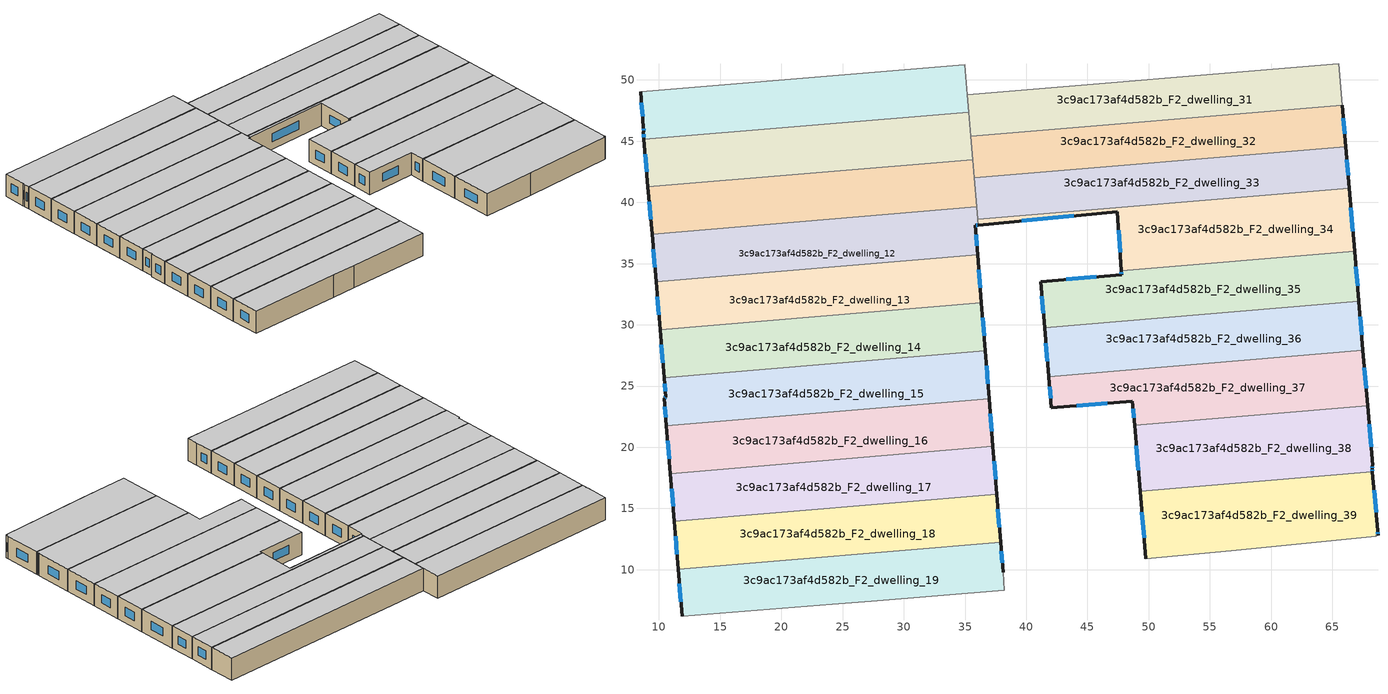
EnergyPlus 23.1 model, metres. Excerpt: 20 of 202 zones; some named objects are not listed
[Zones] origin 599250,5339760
3c9ac173af4d582b_F2_dwelling_10
 floor to 3c9ac173af4d582b_F1_dwelling_11 (EU_floor_Construction): 35.47,45.53 35.64,43.5 9.1,41.27 8.93,43.3 z6
 floor to 3c9ac173af4d582b_F1_dwelling_10 (EU_floor_Construction): 35.31,47.38 35.47,45.53 8.93,43.3 8.78,45.14 z6
 wall outside (EU_wall_Construction): 8.78,45.14 9.1,41.27 z6:9
 wall to 3c9ac173af4d582b_F2_dwelling_9 (EU_wall_Construction): 35.31,47.38 8.78,45.14 z6:9
 wall to 3c9ac173af4d582b_F2_dwelling_11 (EU_wall_Construction): 9.1,41.27 35.64,43.5 z6:9
 wall to 3c9ac173af4d582b_F2_dwelling_31 (EU_wall_Construction): 35.48,45.39 35.31,47.38 z6:9
 wall to 3c9ac173af4d582b_F2_dwelling_32 (EU_wall_Construction): 35.64,43.5 35.48,45.39 z6:9
 window (EU_Window_Construction): 8.88,43.93 9,42.49 z6.94:8.06
 ceiling to 3c9ac173af4d582b_F3_dwelling_10 (EU_floor_Construction): 35.64,43.5 35.31,47.38 8.78,45.14 9.1,41.27 z9
3c9ac173af4d582b_F2_dwelling_11
 floor to 3c9ac173af4d582b_F1_dwelling_12 (EU_floor_Construction): 35.78,41.84 35.96,39.63 9.43,37.4 9.24,39.61 z6
 floor to 3c9ac173af4d582b_F1_dwelling_11 (EU_floor_Construction): 35.64,43.5 35.78,41.84 9.24,39.61 9.1,41.27 z6
 wall outside (EU_wall_Construction): 9.1,41.27 9.43,37.4 z6:9
 wall to 3c9ac173af4d582b_F2_dwelling_12 (EU_wall_Construction): 9.43,37.4 35.96,39.63 z6:9
 wall to 3c9ac173af4d582b_F2_dwelling_33 (EU_wall_Construction): 35.96,39.63 35.76,42.01 z6:9
 wall to 3c9ac173af4d582b_F2_dwelling_32 (EU_wall_Construction): 35.76,42.01 35.64,43.5 z6:9
 window (EU_Window_Construction): 9.21,40.06 9.33,38.61 z6.94:8.06
 ceiling to 3c9ac173af4d582b_F3_dwelling_11 (EU_floor_Construction): 35.96,39.63 35.64,43.5 9.1,41.27 9.43,37.4 z9
3c9ac173af4d582b_F2_dwelling_12
 floor to 3c9ac173af4d582b_F1_dwelling_13 (EU_floor_Construction): 36.09,38.15 36.09,38.14 35.84,38.12 36.03,35.71 9.76,33.5 9.56,35.92 z6
 floor to 3c9ac173af4d582b_F1_dwelling_12 (EU_floor_Construction): 35.96,39.63 36.09,38.15 9.56,35.92 9.43,37.4 z6
 wall outside (EU_wall_Construction): 9.43,37.4 9.76,33.5 / 36.03,35.71 35.84,38.12 36.09,38.14 z6:9
 wall to 3c9ac173af4d582b_F2_dwelling_13 (EU_wall_Construction): 9.76,33.5 36.03,35.71 z6:9
 wall to 3c9ac173af4d582b_F2_dwelling_34 (EU_wall_Construction): 36.09,38.14 36.05,38.62 z6:9
 wall to 3c9ac173af4d582b_F2_dwelling_33 (EU_wall_Construction): 36.05,38.62 35.96,39.63 z6:9
 window (EU_Window_Construction): 9.53,36.18 9.66,34.72 / 35.92,38.13 36.01,38.13 / 35.97,36.46 35.9,37.36 z6.94:8.06
 ceiling to 3c9ac173af4d582b_F3_dwelling_12 (EU_floor_Construction): 36.03,35.71 35.84,38.12 36.09,38.14 35.96,39.63 9.43,37.4 9.76,33.5 z9
3c9ac173af4d582b_F2_dwelling_13
 floor to 3c9ac173af4d582b_F1_dwelling_14 (EU_floor_Construction): 36.14,34.41 36.34,31.79 10.09,29.59 9.87,32.2 z6
 floor to 3c9ac173af4d582b_F1_dwelling_13 (EU_floor_Construction): 36.03,35.71 36.14,34.41 9.87,32.2 9.76,33.5 z6
 wall outside (EU_wall_Construction): 36.34,31.79 36.03,35.71 / 9.76,33.5 10.09,29.59 z6:9
 wall to 3c9ac173af4d582b_F2_dwelling_14 (EU_wall_Construction): 10.09,29.59 36.34,31.79 z6:9
 window (EU_Window_Construction): 36.25,33.02 36.13,34.48 / 9.87,32.27 9.99,30.81 z6.94:8.06
 ceiling to 3c9ac173af4d582b_F3_dwelling_13 (EU_floor_Construction): 36.34,31.79 36.03,35.71 9.76,33.5 10.09,29.59 z9
3c9ac173af4d582b_F2_dwelling_14
 floor adiabatic (EU_floor_Construction): 36.43,30.67 36.66,27.88 10.43,25.67 10.19,28.47 z6
 floor to 3c9ac173af4d582b_F1_dwelling_14 (EU_floor_Construction): 36.34,31.79 36.43,30.67 10.19,28.47 10.09,29.59 z6
 wall outside (EU_wall_Construction): 36.66,27.88 36.34,31.79 / 10.09,29.59 10.43,25.67 z6:9
 wall to 3c9ac173af4d582b_F2_dwelling_15 (EU_wall_Construction): 10.43,25.67 36.66,27.88 z6:9
 window (EU_Window_Construction): 36.56,29.1 36.44,30.57 / 10.2,28.36 10.32,26.9 z6.94:8.06
 ceiling to 3c9ac173af4d582b_F3_dwelling_14 (EU_floor_Construction): 36.66,27.88 36.34,31.79 10.09,29.59 10.43,25.67 z9
3c9ac173af4d582b_F2_dwelling_15
 floor to 3c9ac173af4d582b_F1_dwelling_16 (EU_floor_Construction): 36.73,26.94 36.97,23.97 10.61,21.75 10.42,24.01 10.56,24.1 10.5,24.74 z6
 floor to 3c9ac173af4d582b_F1_dwelling_15 (EU_floor_Construction): 36.66,27.88 36.73,26.94 10.5,24.74 10.43,25.67 z6
 wall outside (EU_wall_Construction): 10.43,25.67 10.56,24.1 10.42,24.01 10.61,21.75 / 36.97,23.97 36.66,27.88 z6:9
 wall to 3c9ac173af4d582b_F2_dwelling_16 (EU_wall_Construction): 10.61,21.75 36.97,23.97 z6:9
 window (EU_Window_Construction): 10.52,24.07 10.46,24.04 / 10.47,25.18 10.52,24.59 / 36.87,25.19 36.76,26.65 / 10.48,23.3 10.55,22.46 z6.94:8.06
 ceiling to 3c9ac173af4d582b_F3_dwelling_15 (EU_floor_Construction): 36.97,23.97 36.66,27.88 10.43,25.67 10.56,24.1 10.42,24.01 10.61,21.75 z9
3c9ac173af4d582b_F2_dwelling_16
 floor adiabatic (EU_floor_Construction): 37.03,23.22 37.28,20.07 10.93,17.85 10.67,21.01 z6
 floor to 3c9ac173af4d582b_F1_dwelling_16 (EU_floor_Construction): 36.97,23.97 37.03,23.22 10.67,21.01 10.61,21.75 z6
 wall outside (EU_wall_Construction): 37.28,20.07 36.97,23.97 / 10.61,21.75 10.93,17.85 z6:9
 wall to 3c9ac173af4d582b_F2_dwelling_17 (EU_wall_Construction): 10.93,17.85 37.28,20.07 z6:9
 window (EU_Window_Construction): 37.19,21.29 37.07,22.74 / 10.71,20.53 10.83,19.07 z6.94:8.06
 ceiling to 3c9ac173af4d582b_F3_dwelling_16 (EU_floor_Construction): 37.28,20.07 36.97,23.97 10.61,21.75 10.93,17.85 z9
3c9ac173af4d582b_F2_dwelling_17
 floor to 3c9ac173af4d582b_F1_dwelling_18 (EU_floor_Construction): 37.33,19.51 37.6,16.16 11.25,13.95 10.98,17.29 z6
 floor adiabatic (EU_floor_Construction): 37.28,20.07 37.33,19.51 10.98,17.29 10.93,17.85 z6
 wall outside (EU_wall_Construction): 37.6,16.16 37.28,20.07 / 10.93,17.85 11.25,13.95 z6:9
 wall to 3c9ac173af4d582b_F2_dwelling_18 (EU_wall_Construction): 11.25,13.95 37.6,16.16 z6:9
 window (EU_Window_Construction): 37.5,17.39 37.38,18.84 / 11.03,16.63 11.15,15.17 z6.94:8.06
 ceiling to 3c9ac173af4d582b_F3_dwelling_17 (EU_floor_Construction): 37.6,16.16 37.28,20.07 10.93,17.85 11.25,13.95 z9
3c9ac173af4d582b_F2_dwelling_18
 floor adiabatic (EU_floor_Construction): 37.63,15.79 37.91,12.26 11.57,10.04 11.28,13.58 z6
 floor to 3c9ac173af4d582b_F1_dwelling_18 (EU_floor_Construction): 37.6,16.16 37.63,15.79 11.28,13.58 11.25,13.95 z6
 wall outside (EU_wall_Construction): 37.91,12.26 37.6,16.16 / 11.25,13.95 11.57,10.04 z6:9
 wall to 3c9ac173af4d582b_F2_dwelling_19 (EU_wall_Construction): 11.57,10.04 37.91,12.26 z6:9
 window (EU_Window_Construction): 37.81,13.48 37.69,14.94 / 11.35,12.72 11.47,11.27 z6.94:8.06
 ceiling to 3c9ac173af4d582b_F3_dwelling_18 (EU_floor_Construction): 37.91,12.26 37.6,16.16 11.25,13.95 11.57,10.04 z9
3c9ac173af4d582b_F2_dwelling_19
 floor to 3c9ac173af4d582b_F1_dwelling_20 (EU_floor_Construction): 37.92,12.07 38.1,9.8 38.22,8.3 27.34,7.44 24.16,7.17 11.89,6.19 11.59,9.86 z6
 floor adiabatic (EU_floor_Construction): 37.91,12.26 37.92,12.07 11.59,9.86 11.57,10.04 z6
 wall outside (EU_wall_Construction): 11.57,10.04 11.89,6.19 / 38.1,9.8 37.91,12.26 z6:9
 wall adiabatic (EU_wall_Construction): 11.89,6.19 24.16,7.17 27.34,7.44 38.22,8.3 38.1,9.8 z6:9
 window (EU_Window_Construction): 11.67,8.84 11.79,7.4 / 38.04,10.57 37.97,11.49 z6.94:8.06
 ceiling to 3c9ac173af4d582b_F3_dwelling_19 (EU_floor_Construction): 38.22,8.3 38.1,9.8 37.91,12.26 11.57,10.04 11.89,6.19 24.16,7.17 27.34,7.44 z9
3c9ac173af4d582b_F2_dwelling_31
 floor to 3c9ac173af4d582b_F1_dwelling_32 (EU_floor_Construction): 65.52,51.33 65.81,47.95 35.48,45.39 35.19,48.78 z6
 wall to 3c9ac173af4d582b_F2_dwelling_30 (EU_wall_Construction): 65.52,51.33 35.19,48.78 z6:9
 wall adiabatic (EU_wall_Construction): 65.81,47.95 65.52,51.33 z6:9
 wall to 3c9ac173af4d582b_F2_dwelling_32 (EU_wall_Construction): 35.48,45.39 65.81,47.95 z6:9
 wall to 3c9ac173af4d582b_F2_dwelling_9 (EU_wall_Construction): 35.19,48.78 35.31,47.38 z6:9
 ceiling to 3c9ac173af4d582b_F3_dwelling_31 (EU_floor_Construction): 65.81,47.95 65.52,51.33 35.19,48.78 35.48,45.39 z9
3c9ac173af4d582b_F2_dwelling_32
 floor to 3c9ac173af4d582b_F1_dwelling_33 (EU_floor_Construction): 65.81,47.95 66.1,44.56 35.76,42.01 35.48,45.39 z6
 wall outside (EU_wall_Construction): 66.1,44.56 65.81,47.95 z6:9
 wall to 3c9ac173af4d582b_F2_dwelling_33 (EU_wall_Construction): 35.76,42.01 66.1,44.56 z6:9
 window (EU_Window_Construction): 66.01,45.62 65.9,46.88 z6.94:8.06
 ceiling to 3c9ac173af4d582b_F3_dwelling_32 (EU_floor_Construction): 66.1,44.56 65.81,47.95 35.48,45.39 35.76,42.01 z9
3c9ac173af4d582b_F2_dwelling_33
 floor to 3c9ac173af4d582b_F1_dwelling_34 (EU_floor_Construction): 66.1,44.56 66.4,41.17 36.05,38.62 35.76,42.01 z6
 wall outside (EU_wall_Construction): 66.4,41.17 66.1,44.56 z6:9
 wall to 3c9ac173af4d582b_F2_dwelling_34 (EU_wall_Construction): 36.05,38.62 66.4,41.17 z6:9
 window (EU_Window_Construction): 66.3,42.23 66.2,43.49 z6.94:8.06
 ceiling to 3c9ac173af4d582b_F3_dwelling_33 (EU_floor_Construction): 66.4,41.17 66.1,44.56 35.76,42.01 36.05,38.62 z9
3c9ac173af4d582b_F2_dwelling_34
 floor to 3c9ac173af4d582b_F1_dwelling_35 (EU_floor_Construction): 66.4,41.17 66.83,36.01 47.76,34.41 47.44,39.23 36.09,38.14 36.05,38.62 z6
 wall outside (EU_wall_Construction): 36.09,38.14 47.44,39.23 47.76,34.41 / 66.83,36.01 66.4,41.17 z6:9
 wall to 3c9ac173af4d582b_F2_dwelling_35 (EU_wall_Construction): 47.76,34.41 66.83,36.01 z6:9
 window (EU_Window_Construction): 47.54,37.72 47.66,35.92 / 39.65,38.48 43.89,38.89 / 66.69,37.63 66.53,39.55 z6.94:8.06
 ceiling to 3c9ac173af4d582b_F3_dwelling_34 (EU_floor_Construction): 66.83,36.01 66.4,41.17 36.05,38.62 36.09,38.14 47.44,39.23 47.76,34.41 z9
3c9ac173af4d582b_F2_dwelling_35
 floor to 3c9ac173af4d582b_F1_dwelling_36 (EU_floor_Construction): 66.83,36.01 67.17,31.92 41.5,29.76 41.18,33.53 47.79,34.09 47.76,34.41 z6
 wall outside (EU_wall_Construction): 47.76,34.41 47.79,34.09 41.18,33.53 41.5,29.76 / 67.17,31.92 66.83,36.01 z6:9
 wall to 3c9ac173af4d582b_F2_dwelling_36 (EU_wall_Construction): 41.5,29.76 67.17,31.92 z6:9
 window (EU_Window_Construction): 45.72,33.91 43.25,33.7 / 47.77,34.31 47.78,34.19 / 67.07,33.2 66.94,34.73 / 41.28,32.35 41.4,30.94 z6.94:8.06
 ceiling to 3c9ac173af4d582b_F3_dwelling_35 (EU_floor_Construction): 67.17,31.92 66.83,36.01 47.76,34.41 47.79,34.09 41.18,33.53 41.5,29.76 z9
3c9ac173af4d582b_F2_dwelling_36
 floor to 3c9ac173af4d582b_F1_dwelling_37 (EU_floor_Construction): 67.17,31.92 67.51,27.92 41.84,25.76 41.5,29.76 z6
 wall outside (EU_wall_Construction): 67.51,27.92 67.17,31.92 / 41.5,29.76 41.84,25.76 z6:9
 wall to 3c9ac173af4d582b_F2_dwelling_37 (EU_wall_Construction): 41.84,25.76 67.51,27.92 z6:9
 window (EU_Window_Construction): 67.41,29.17 67.28,30.67 / 41.61,28.51 41.73,27.02 z6.94:8.06
 ceiling to 3c9ac173af4d582b_F3_dwelling_36 (EU_floor_Construction): 67.51,27.92 67.17,31.92 41.5,29.76 41.84,25.76 z9
3c9ac173af4d582b_F2_dwelling_37
 floor to 3c9ac173af4d582b_F1_dwelling_38 (EU_floor_Construction): 67.51,27.92 67.89,23.41 48.85,21.81 48.68,23.76 42.05,23.21 41.84,25.76 z6
 wall outside (EU_wall_Construction): 41.84,25.76 42.05,23.21 48.68,23.76 48.85,21.81 / 67.89,23.41 67.51,27.92 z6:9
 wall to 3c9ac173af4d582b_F2_dwelling_38 (EU_wall_Construction): 48.85,21.81 67.89,23.41 z6:9
 window (EU_Window_Construction): 44.13,23.38 46.6,23.59 / 41.91,24.96 41.99,24.01 / 67.77,24.82 67.63,26.51 / 48.73,23.15 48.79,22.42 z6.94:8.06
 ceiling to 3c9ac173af4d582b_F3_dwelling_37 (EU_floor_Construction): 67.89,23.41 67.51,27.92 41.84,25.76 42.05,23.21 48.68,23.76 48.85,21.81 z9
3c9ac173af4d582b_F2_dwelling_38
 floor to 3c9ac173af4d582b_F1_dwelling_39 (EU_floor_Construction): 67.89,23.41 68.3,18.52 68.25,18.51 68.26,18.25 68.29,18 49.31,16.41 48.85,21.81 z6
 wall outside (EU_wall_Construction): 68.29,18 68.26,18.25 68.25,18.51 68.3,18.52 67.89,23.41 / 48.85,21.81 49.31,16.41 z6:9
 wall to 3c9ac173af4d582b_F2_dwelling_39 (EU_wall_Construction): 49.31,16.41 68.29,18 z6:9
 window (EU_Window_Construction): 68.28,18.08 68.27,18.17 / 48.99,20.12 49.16,18.1 / 68.17,20.05 68.02,21.88 / 68.26,18.33 68.25,18.43 z6.94:8.06
 ceiling to 3c9ac173af4d582b_F3_dwelling_38 (EU_floor_Construction): 68.29,18 68.26,18.25 68.25,18.51 68.3,18.52 67.89,23.41 48.85,21.81 49.31,16.41 z9
3c9ac173af4d582b_F2_dwelling_39
 floor to 3c9ac173af4d582b_F1_dwelling_40 (EU_floor_Construction): 68.29,18 68.71,13.18 68.74,12.82 68.57,12.81 68.58,12.71 56.73,11.53 49.78,10.88 49.31,16.41 z6
 wall outside (EU_wall_Construction): 49.31,16.41 49.78,10.88 / 68.74,12.82 68.71,13.18 68.29,18 z6:9
 wall adiabatic (EU_wall_Construction): 49.78,10.88 56.73,11.53 68.58,12.71 68.57,12.81 68.74,12.82 z6:9
 window (EU_Window_Construction): 49.46,14.68 49.63,12.61 / 68.58,14.69 68.42,16.49 / 68.73,12.94 68.72,13.07 z6.94:8.06
 ceiling to 3c9ac173af4d582b_F3_dwelling_39 (EU_floor_Construction): 68.58,12.71 68.57,12.81 68.74,12.82 68.71,13.18 68.29,18 49.31,16.41 49.78,10.88 56.73,11.53 z9
3c9ac173af4d582b_F2_dwelling_9
 floor to 3c9ac173af4d582b_F1_dwelling_10 (EU_floor_Construction): 35.16,49.22 35.31,47.38 8.78,45.14 8.72,45.76 8.76,45.76 8.73,46.15 8.66,47 z6
 floor to 3c9ac173af4d582b_F1_dwelling_9 (EU_floor_Construction): 34.99,51.26 35.16,49.22 8.66,47 8.49,49.03 z6
 wall outside (EU_wall_Construction): 8.49,49.03 8.73,46.15 8.76,45.76 8.72,45.76 8.78,45.14 z6:9
 wall to 3c9ac173af4d582b_F2_dwelling_8 (EU_wall_Construction): 34.99,51.26 8.49,49.03 z6:9
 wall to 3c9ac173af4d582b_F2_dwelling_30 (EU_wall_Construction): 35.19,48.78 34.99,51.26 z6:9
 window (EU_Window_Construction): 8.74,45.57 8.76,45.34 / 8.74,46.03 8.75,45.89 / 8.57,48.13 8.66,47.05 z6.94:8.06
 ceiling to 3c9ac173af4d582b_F3_dwelling_9 (EU_floor_Construction): 35.31,47.38 34.99,51.26 8.49,49.03 8.73,46.15 8.76,45.76 8.72,45.76 8.78,45.14 z9
[Building]
EU S2 Campaign: North Axis=0; Terrain=City; Solar Distribution=FullExterior
[Site:Location]
Vienna: Latitude=48; Longitude=16.5; Time Zone=1; Elevation=183
[SizingPeriod:WeatherFileDays]
AnnualSizingPeriod: Begin Month=1; Begin Day of Month=1; End Month=12; End Day of Month=31; Day of Week for Start Day=Monday; Use Weather File Daylight Saving Period=No; Use Weather File Rain and Snow Indicators=No
[MATERIAL]
EU_InternalMass_Material: Roughness=MediumRough; Thickness=0.1; Conductivity=1; Density=1800; Specific Heat=900; Thermal Absorptance=0.9; Solar Absorptance=0.7; Visible Absorptance=0.7
[MATERIAL:NOMASS] Roughness=MediumRough; Thermal Absorptance=0.9; Solar Absorptance=0.7; Visible Absorptance=0.7
Name | Thermal Resistance
EU_wall_NoMass | 0.914258
EU_floor_NoMass | 1.09711
[WINDOWMATERIAL:SIMPLEGLAZINGSYSTEM]
EU_Window_SimpleGlazing: UFactor=2.09642; Solar Heat Gain Coefficient=0.65; Visible Transmittance=0.65
[CONSTRUCTION]
EU_wall_Construction: EU_wall_NoMass
EU_floor_Construction: EU_floor_NoMass
EU_Window_Construction: EU_Window_SimpleGlazing
EU_InternalMass_Construction: EU_InternalMass_Material
[ZONE] Type=1; Multiplier=1; Ceiling Height=autocalculate; Floor Area=autocalculate; Part of Total Floor Area=Yes
Name | Volume
3c9ac173af4d582b_F2_dwelling_10 | 310.553
3c9ac173af4d582b_F2_dwelling_11; 3c9ac173af4d582b_F2_dwelling_34 | 310.566
3c9ac173af4d582b_F2_dwelling_12 | 310.526
3c9ac173af4d582b_F2_dwelling_13 | 310.565
3c9ac173af4d582b_F2_dwelling_14 | 310.547
3c9ac173af4d582b_F2_dwelling_15 | 310.612
3c9ac173af4d582b_F2_dwelling_16 | 310.537
3c9ac173af4d582b_F2_dwelling_17 | 310.588
3c9ac173af4d582b_F2_dwelling_18 | 310.561
3c9ac173af4d582b_F2_dwelling_19; 3c9ac173af4d582b_F2_dwelling_32 | 310.548
3c9ac173af4d582b_F2_dwelling_31 | 310.523
3c9ac173af4d582b_F2_dwelling_33 | 310.611
3c9ac173af4d582b_F2_dwelling_35 | 310.544
3c9ac173af4d582b_F2_dwelling_36 | 310.564
3c9ac173af4d582b_F2_dwelling_37 | 310.598
3c9ac173af4d582b_F2_dwelling_38 | 310.577
3c9ac173af4d582b_F2_dwelling_39 | 310.563
3c9ac173af4d582b_F2_dwelling_9 | 310.621
[INTERNALMASS] Construction=EU_InternalMass_Construction
Name | Zone or ZoneList | Surface Area
3c9ac173af4d582b_F2_dwelling_9_EU_InternalMass | 3c9ac173af4d582b_F2_dwelling_9 | 103.54
3c9ac173af4d582b_F2_dwelling_10_EU_InternalMass | 3c9ac173af4d582b_F2_dwelling_10 | 103.518
3c9ac173af4d582b_F2_dwelling_11_EU_InternalMass | 3c9ac173af4d582b_F2_dwelling_11 | 103.522
3c9ac173af4d582b_F2_dwelling_12_EU_InternalMass | 3c9ac173af4d582b_F2_dwelling_12 | 103.508
3c9ac173af4d582b_F2_dwelling_13_EU_InternalMass | 3c9ac173af4d582b_F2_dwelling_13 | 103.522
3c9ac173af4d582b_F2_dwelling_14_EU_InternalMass | 3c9ac173af4d582b_F2_dwelling_14 | 103.516
3c9ac173af4d582b_F2_dwelling_15_EU_InternalMass | 3c9ac173af4d582b_F2_dwelling_15 | 103.537
3c9ac173af4d582b_F2_dwelling_16_EU_InternalMass | 3c9ac173af4d582b_F2_dwelling_16 | 103.512
3c9ac173af4d582b_F2_dwelling_17_EU_InternalMass | 3c9ac173af4d582b_F2_dwelling_17 | 103.529
3c9ac173af4d582b_F2_dwelling_18_EU_InternalMass | 3c9ac173af4d582b_F2_dwelling_18 | 103.52
3c9ac173af4d582b_F2_dwelling_19_EU_InternalMass | 3c9ac173af4d582b_F2_dwelling_19 | 103.516
3c9ac173af4d582b_F2_dwelling_31_EU_InternalMass | 3c9ac173af4d582b_F2_dwelling_31 | 103.508
3c9ac173af4d582b_F2_dwelling_32_EU_InternalMass | 3c9ac173af4d582b_F2_dwelling_32 | 103.516
3c9ac173af4d582b_F2_dwelling_33_EU_InternalMass | 3c9ac173af4d582b_F2_dwelling_33 | 103.537
3c9ac173af4d582b_F2_dwelling_34_EU_InternalMass | 3c9ac173af4d582b_F2_dwelling_34 | 103.522
3c9ac173af4d582b_F2_dwelling_35_EU_InternalMass | 3c9ac173af4d582b_F2_dwelling_35 | 103.514
3c9ac173af4d582b_F2_dwelling_36_EU_InternalMass | 3c9ac173af4d582b_F2_dwelling_36 | 103.521
3c9ac173af4d582b_F2_dwelling_37_EU_InternalMass | 3c9ac173af4d582b_F2_dwelling_37 | 103.533
3c9ac173af4d582b_F2_dwelling_38_EU_InternalMass | 3c9ac173af4d582b_F2_dwelling_38 | 103.526
3c9ac173af4d582b_F2_dwelling_39_EU_InternalMass | 3c9ac173af4d582b_F2_dwelling_39 | 103.521
[OTHEREQUIPMENT] Fuel Type=Electricity; Design Level Calculation Method=Watts/Area; Power per Zone Floor Area=1; Fraction Latent=0; Fraction Radiant=0; Fraction Lost=0; Carbon Dioxide Generation Rate=0; EndUse Subcategory=EU_Step8_InternalGains
Name | Zone or ZoneList or Space or SpaceList | Schedule
EU_Step8_InternalGain_3c9ac173af4d582b_F2_dwelling_9_f000 | 3c9ac173af4d582b_F2_dwelling_9 | EU_Step8_GainSchedule_3c9ac173af4d582b_F2_dwelling_9_f000
EU_Step8_InternalGain_3c9ac173af4d582b_F2_dwelling_10_f000 | 3c9ac173af4d582b_F2_dwelling_10 | EU_Step8_GainSchedule_3c9ac173af4d582b_F2_dwelling_10_f000
EU_Step8_InternalGain_3c9ac173af4d582b_F2_dwelling_11_f000 | 3c9ac173af4d582b_F2_dwelling_11 | EU_Step8_GainSchedule_3c9ac173af4d582b_F2_dwelling_11_f000
EU_Step8_InternalGain_3c9ac173af4d582b_F2_dwelling_12_f000 | 3c9ac173af4d582b_F2_dwelling_12 | EU_Step8_GainSchedule_3c9ac173af4d582b_F2_dwelling_12_f000
EU_Step8_InternalGain_3c9ac173af4d582b_F2_dwelling_13_f000 | 3c9ac173af4d582b_F2_dwelling_13 | EU_Step8_GainSchedule_3c9ac173af4d582b_F2_dwelling_13_f000
EU_Step8_InternalGain_3c9ac173af4d582b_F2_dwelling_14_f000 | 3c9ac173af4d582b_F2_dwelling_14 | EU_Step8_GainSchedule_3c9ac173af4d582b_F2_dwelling_14_f000
EU_Step8_InternalGain_3c9ac173af4d582b_F2_dwelling_15_f000 | 3c9ac173af4d582b_F2_dwelling_15 | EU_Step8_GainSchedule_3c9ac173af4d582b_F2_dwelling_15_f000
EU_Step8_InternalGain_3c9ac173af4d582b_F2_dwelling_16_f000 | 3c9ac173af4d582b_F2_dwelling_16 | EU_Step8_GainSchedule_3c9ac173af4d582b_F2_dwelling_16_f000
EU_Step8_InternalGain_3c9ac173af4d582b_F2_dwelling_17_f000 | 3c9ac173af4d582b_F2_dwelling_17 | EU_Step8_GainSchedule_3c9ac173af4d582b_F2_dwelling_17_f000
EU_Step8_InternalGain_3c9ac173af4d582b_F2_dwelling_18_f000 | 3c9ac173af4d582b_F2_dwelling_18 | EU_Step8_GainSchedule_3c9ac173af4d582b_F2_dwelling_18_f000
EU_Step8_InternalGain_3c9ac173af4d582b_F2_dwelling_19_f000 | 3c9ac173af4d582b_F2_dwelling_19 | EU_Step8_GainSchedule_3c9ac173af4d582b_F2_dwelling_19_f000
EU_Step8_InternalGain_3c9ac173af4d582b_F2_dwelling_31_f000 | 3c9ac173af4d582b_F2_dwelling_31 | EU_Step8_GainSchedule_3c9ac173af4d582b_F2_dwelling_31_f000
EU_Step8_InternalGain_3c9ac173af4d582b_F2_dwelling_32_f000 | 3c9ac173af4d582b_F2_dwelling_32 | EU_Step8_GainSchedule_3c9ac173af4d582b_F2_dwelling_32_f000
EU_Step8_InternalGain_3c9ac173af4d582b_F2_dwelling_33_f000 | 3c9ac173af4d582b_F2_dwelling_33 | EU_Step8_GainSchedule_3c9ac173af4d582b_F2_dwelling_33_f000
EU_Step8_InternalGain_3c9ac173af4d582b_F2_dwelling_34_f000 | 3c9ac173af4d582b_F2_dwelling_34 | EU_Step8_GainSchedule_3c9ac173af4d582b_F2_dwelling_34_f000
EU_Step8_InternalGain_3c9ac173af4d582b_F2_dwelling_35_f000 | 3c9ac173af4d582b_F2_dwelling_35 | EU_Step8_GainSchedule_3c9ac173af4d582b_F2_dwelling_35_f000
EU_Step8_InternalGain_3c9ac173af4d582b_F2_dwelling_36_f000 | 3c9ac173af4d582b_F2_dwelling_36 | EU_Step8_GainSchedule_3c9ac173af4d582b_F2_dwelling_36_f000
EU_Step8_InternalGain_3c9ac173af4d582b_F2_dwelling_37_f000 | 3c9ac173af4d582b_F2_dwelling_37 | EU_Step8_GainSchedule_3c9ac173af4d582b_F2_dwelling_37_f000
EU_Step8_InternalGain_3c9ac173af4d582b_F2_dwelling_38_f000 | 3c9ac173af4d582b_F2_dwelling_38 | EU_Step8_GainSchedule_3c9ac173af4d582b_F2_dwelling_38_f000
EU_Step8_InternalGain_3c9ac173af4d582b_F2_dwelling_39_f000 | 3c9ac173af4d582b_F2_dwelling_39 | EU_Step8_GainSchedule_3c9ac173af4d582b_F2_dwelling_39_f000
[ZONEVENTILATION:DESIGNFLOWRATE] Schedule=EU_AlwaysOn; Design Flow Rate Calculation Method=AirChanges/Hour; Air Changes per Hour=0.546891; Ventilation Type=Natural; Fan Pressure Rise=0; Fan Total Efficiency=1; Constant Term Coefficient=1; Temperature Term Coefficient=0; Velocity Term Coefficient=0; Velocity Squared Term Coefficient=0; Minimum Indoor Temperature=-100; Maximum Indoor Temperature=100; Delta Temperature=-100; Minimum Outdoor Temperature=-100; Maximum Outdoor Temperature=100; Maximum Wind Speed=40
Name | Zone or ZoneList or Space or SpaceList
EU_ConstantAir_3c9ac173af4d582b_F2_dwelling_9 | 3c9ac173af4d582b_F2_dwelling_9
EU_ConstantAir_3c9ac173af4d582b_F2_dwelling_10 | 3c9ac173af4d582b_F2_dwelling_10
EU_ConstantAir_3c9ac173af4d582b_F2_dwelling_11 | 3c9ac173af4d582b_F2_dwelling_11
EU_ConstantAir_3c9ac173af4d582b_F2_dwelling_12 | 3c9ac173af4d582b_F2_dwelling_12
EU_ConstantAir_3c9ac173af4d582b_F2_dwelling_13 | 3c9ac173af4d582b_F2_dwelling_13
EU_ConstantAir_3c9ac173af4d582b_F2_dwelling_14 | 3c9ac173af4d582b_F2_dwelling_14
EU_ConstantAir_3c9ac173af4d582b_F2_dwelling_15 | 3c9ac173af4d582b_F2_dwelling_15
EU_ConstantAir_3c9ac173af4d582b_F2_dwelling_16 | 3c9ac173af4d582b_F2_dwelling_16
EU_ConstantAir_3c9ac173af4d582b_F2_dwelling_17 | 3c9ac173af4d582b_F2_dwelling_17
EU_ConstantAir_3c9ac173af4d582b_F2_dwelling_18 | 3c9ac173af4d582b_F2_dwelling_18
EU_ConstantAir_3c9ac173af4d582b_F2_dwelling_19 | 3c9ac173af4d582b_F2_dwelling_19
EU_ConstantAir_3c9ac173af4d582b_F2_dwelling_31 | 3c9ac173af4d582b_F2_dwelling_31
EU_ConstantAir_3c9ac173af4d582b_F2_dwelling_32 | 3c9ac173af4d582b_F2_dwelling_32
EU_ConstantAir_3c9ac173af4d582b_F2_dwelling_33 | 3c9ac173af4d582b_F2_dwelling_33
EU_ConstantAir_3c9ac173af4d582b_F2_dwelling_34 | 3c9ac173af4d582b_F2_dwelling_34
EU_ConstantAir_3c9ac173af4d582b_F2_dwelling_35 | 3c9ac173af4d582b_F2_dwelling_35
EU_ConstantAir_3c9ac173af4d582b_F2_dwelling_36 | 3c9ac173af4d582b_F2_dwelling_36
EU_ConstantAir_3c9ac173af4d582b_F2_dwelling_37 | 3c9ac173af4d582b_F2_dwelling_37
EU_ConstantAir_3c9ac173af4d582b_F2_dwelling_38 | 3c9ac173af4d582b_F2_dwelling_38
EU_ConstantAir_3c9ac173af4d582b_F2_dwelling_39 | 3c9ac173af4d582b_F2_dwelling_39
[HVACTEMPLATE:ZONE:IDEALLOADSAIRSYSTEM] System Availability Schedule=EU_AlwaysOn; Maximum Heating Supply Air Temperature=50; Minimum Cooling Supply Air Temperature=13; Maximum Heating Supply Air Humidity Ratio=0.0156; Minimum Cooling Supply Air Humidity Ratio=0.0077; Heating Limit=NoLimit; Cooling Limit=NoLimit; Heating Availability Schedule=EU_AlwaysOn; Cooling Availability Schedule=EU_CoolingOff; Dehumidification Control Type=ConstantSensibleHeatRatio; Cooling Sensible Heat Ratio=0.7; Dehumidification Setpoint=60; Humidification Control Type=None; Humidification Setpoint=30; Outdoor Air Method=None; Outdoor Air Flow Rate per Person=0.00944; Outdoor Air Flow Rate per Zone Floor Area=0; Outdoor Air Flow Rate per Zone=0; Demand Controlled Ventilation Type=None; Outdoor Air Economizer Type=NoEconomizer; Heat Recovery Type=None; Sensible Heat Recovery Effectiveness=0.7; Latent Heat Recovery Effectiveness=0.65
Name | Template Thermostat
3c9ac173af4d582b_F2_dwelling_9 | EU_HeatOnly_3c9ac173af4d582b_F2_dwelling_9
3c9ac173af4d582b_F2_dwelling_10 | EU_HeatOnly_3c9ac173af4d582b_F2_dwelling_10
3c9ac173af4d582b_F2_dwelling_11 | EU_HeatOnly_3c9ac173af4d582b_F2_dwelling_11
3c9ac173af4d582b_F2_dwelling_12 | EU_HeatOnly_3c9ac173af4d582b_F2_dwelling_12
3c9ac173af4d582b_F2_dwelling_13 | EU_HeatOnly_3c9ac173af4d582b_F2_dwelling_13
3c9ac173af4d582b_F2_dwelling_14 | EU_HeatOnly_3c9ac173af4d582b_F2_dwelling_14
3c9ac173af4d582b_F2_dwelling_15 | EU_HeatOnly_3c9ac173af4d582b_F2_dwelling_15
3c9ac173af4d582b_F2_dwelling_16 | EU_HeatOnly_3c9ac173af4d582b_F2_dwelling_16
3c9ac173af4d582b_F2_dwelling_17 | EU_HeatOnly_3c9ac173af4d582b_F2_dwelling_17
3c9ac173af4d582b_F2_dwelling_18 | EU_HeatOnly_3c9ac173af4d582b_F2_dwelling_18
3c9ac173af4d582b_F2_dwelling_19 | EU_HeatOnly_3c9ac173af4d582b_F2_dwelling_19
3c9ac173af4d582b_F2_dwelling_31 | EU_HeatOnly_3c9ac173af4d582b_F2_dwelling_31
3c9ac173af4d582b_F2_dwelling_32 | EU_HeatOnly_3c9ac173af4d582b_F2_dwelling_32
3c9ac173af4d582b_F2_dwelling_33 | EU_HeatOnly_3c9ac173af4d582b_F2_dwelling_33
3c9ac173af4d582b_F2_dwelling_34 | EU_HeatOnly_3c9ac173af4d582b_F2_dwelling_34
3c9ac173af4d582b_F2_dwelling_35 | EU_HeatOnly_3c9ac173af4d582b_F2_dwelling_35
3c9ac173af4d582b_F2_dwelling_36 | EU_HeatOnly_3c9ac173af4d582b_F2_dwelling_36
3c9ac173af4d582b_F2_dwelling_37 | EU_HeatOnly_3c9ac173af4d582b_F2_dwelling_37
3c9ac173af4d582b_F2_dwelling_38 | EU_HeatOnly_3c9ac173af4d582b_F2_dwelling_38
3c9ac173af4d582b_F2_dwelling_39 | EU_HeatOnly_3c9ac173af4d582b_F2_dwelling_39
[SIZING:ZONE] Zone Cooling Design Supply Air Temperature Input Method=SupplyAirTemperature; Zone Cooling Design Supply Air Temperature=13; Zone Heating Design Supply Air Temperature Input Method=SupplyAirTemperature; Zone Heating Design Supply Air Temperature=50; Zone Cooling Design Supply Air Humidity Ratio=0.008; Zone Heating Design Supply Air Humidity Ratio=0.008; Cooling Design Air Flow Method=DesignDay; Cooling Design Air Flow Rate=0; Cooling Minimum Air Flow per Zone Floor Area=0.000762; Cooling Minimum Air Flow=0; Cooling Minimum Air Flow Fraction=0.2; Heating Design Air Flow Method=DesignDay; Heating Design Air Flow Rate=0; Heating Maximum Air Flow per Zone Floor Area=0.002032; Heating Maximum Air Flow=0.141576; Heating Maximum Air Flow Fraction=0.3; Account for Dedicated Outdoor Air System=No; Dedicated Outdoor Air System Control Strategy=NeutralSupplyAir; Dedicated Outdoor Air Low Setpoint Temperature for Design=autosize; Dedicated Outdoor Air High Setpoint Temperature for Design=autosize; Zone Load Sizing Method=Sensible Load Only No Latent Load; Zone Latent Cooling Design Supply Air Humidity Ratio Input Method=HumidityRatioDifference; Zone Cooling Design Supply Air Humidity Ratio Difference=0.005; Zone Latent Heating Design Supply Air Humidity Ratio Input Method=HumidityRatioDifference; Zone Humidification Design Supply Air Humidity Ratio Difference=0.005
3c9ac173af4d582b_F2_dwelling_9; 3c9ac173af4d582b_F2_dwelling_10; 3c9ac173af4d582b_F2_dwelling_11; 3c9ac173af4d582b_F2_dwelling_12; 3c9ac173af4d582b_F2_dwelling_13; 3c9ac173af4d582b_F2_dwelling_14; 3c9ac173af4d582b_F2_dwelling_15; 3c9ac173af4d582b_F2_dwelling_16; 3c9ac173af4d582b_F2_dwelling_17; 3c9ac173af4d582b_F2_dwelling_18; 3c9ac173af4d582b_F2_dwelling_19; 3c9ac173af4d582b_F2_dwelling_31; 3c9ac173af4d582b_F2_dwelling_32; 3c9ac173af4d582b_F2_dwelling_33; 3c9ac173af4d582b_F2_dwelling_34; 3c9ac173af4d582b_F2_dwelling_35; 3c9ac173af4d582b_F2_dwelling_36; 3c9ac173af4d582b_F2_dwelling_37; 3c9ac173af4d582b_F2_dwelling_38; 3c9ac173af4d582b_F2_dwelling_39
[SCHEDULE:CONSTANT]
Name | Hourly Value
EU_AlwaysOn | 1
EU_CoolingOff | 0
[SCHEDULE:FILE] Column Number=1; Rows to Skip at Top=0; Number of Hours of Data=8760; Column Separator=Comma; Interpolate to Timestep=No; Minutes per Item=60; Adjust Schedule for Daylight Savings=Yes
Name | File
EU_Step8_GainSchedule_3c9ac173af4d582b_F2_dwelling_9_f000 | ../../schedules/3c9ac173af4d582b/3c9ac173af4d582b_F2_dwelling_9_f000_gain.csv
EU_Step8_GainSchedule_3c9ac173af4d582b_F2_dwelling_10_f000 | ../../schedules/3c9ac173af4d582b/3c9ac173af4d582b_F2_dwelling_10_f000_gain.csv
EU_Step8_GainSchedule_3c9ac173af4d582b_F2_dwelling_11_f000 | ../../schedules/3c9ac173af4d582b/3c9ac173af4d582b_F2_dwelling_11_f000_gain.csv
EU_Step8_GainSchedule_3c9ac173af4d582b_F2_dwelling_12_f000 | ../../schedules/3c9ac173af4d582b/3c9ac173af4d582b_F2_dwelling_12_f000_gain.csv
EU_Step8_GainSchedule_3c9ac173af4d582b_F2_dwelling_13_f000 | ../../schedules/3c9ac173af4d582b/3c9ac173af4d582b_F2_dwelling_13_f000_gain.csv
EU_Step8_GainSchedule_3c9ac173af4d582b_F2_dwelling_14_f000 | ../../schedules/3c9ac173af4d582b/3c9ac173af4d582b_F2_dwelling_14_f000_gain.csv
EU_Step8_GainSchedule_3c9ac173af4d582b_F2_dwelling_15_f000 | ../../schedules/3c9ac173af4d582b/3c9ac173af4d582b_F2_dwelling_15_f000_gain.csv
EU_Step8_GainSchedule_3c9ac173af4d582b_F2_dwelling_16_f000 | ../../schedules/3c9ac173af4d582b/3c9ac173af4d582b_F2_dwelling_16_f000_gain.csv
EU_Step8_GainSchedule_3c9ac173af4d582b_F2_dwelling_17_f000 | ../../schedules/3c9ac173af4d582b/3c9ac173af4d582b_F2_dwelling_17_f000_gain.csv
EU_Step8_GainSchedule_3c9ac173af4d582b_F2_dwelling_18_f000 | ../../schedules/3c9ac173af4d582b/3c9ac173af4d582b_F2_dwelling_18_f000_gain.csv
EU_Step8_GainSchedule_3c9ac173af4d582b_F2_dwelling_19_f000 | ../../schedules/3c9ac173af4d582b/3c9ac173af4d582b_F2_dwelling_19_f000_gain.csv
EU_Step8_GainSchedule_3c9ac173af4d582b_F2_dwelling_31_f000 | ../../schedules/3c9ac173af4d582b/3c9ac173af4d582b_F2_dwelling_31_f000_gain.csv
EU_Step8_GainSchedule_3c9ac173af4d582b_F2_dwelling_32_f000 | ../../schedules/3c9ac173af4d582b/3c9ac173af4d582b_F2_dwelling_32_f000_gain.csv
EU_Step8_GainSchedule_3c9ac173af4d582b_F2_dwelling_33_f000 | ../../schedules/3c9ac173af4d582b/3c9ac173af4d582b_F2_dwelling_33_f000_gain.csv
EU_Step8_GainSchedule_3c9ac173af4d582b_F2_dwelling_34_f000 | ../../schedules/3c9ac173af4d582b/3c9ac173af4d582b_F2_dwelling_34_f000_gain.csv
EU_Step8_GainSchedule_3c9ac173af4d582b_F2_dwelling_35_f000 | ../../schedules/3c9ac173af4d582b/3c9ac173af4d582b_F2_dwelling_35_f000_gain.csv
EU_Step8_GainSchedule_3c9ac173af4d582b_F2_dwelling_36_f000 | ../../schedules/3c9ac173af4d582b/3c9ac173af4d582b_F2_dwelling_36_f000_gain.csv
EU_Step8_GainSchedule_3c9ac173af4d582b_F2_dwelling_37_f000 | ../../schedules/3c9ac173af4d582b/3c9ac173af4d582b_F2_dwelling_37_f000_gain.csv
EU_Step8_GainSchedule_3c9ac173af4d582b_F2_dwelling_38_f000 | ../../schedules/3c9ac173af4d582b/3c9ac173af4d582b_F2_dwelling_38_f000_gain.csv
EU_Step8_GainSchedule_3c9ac173af4d582b_F2_dwelling_39_f000 | ../../schedules/3c9ac173af4d582b/3c9ac173af4d582b_F2_dwelling_39_f000_gain.csv
